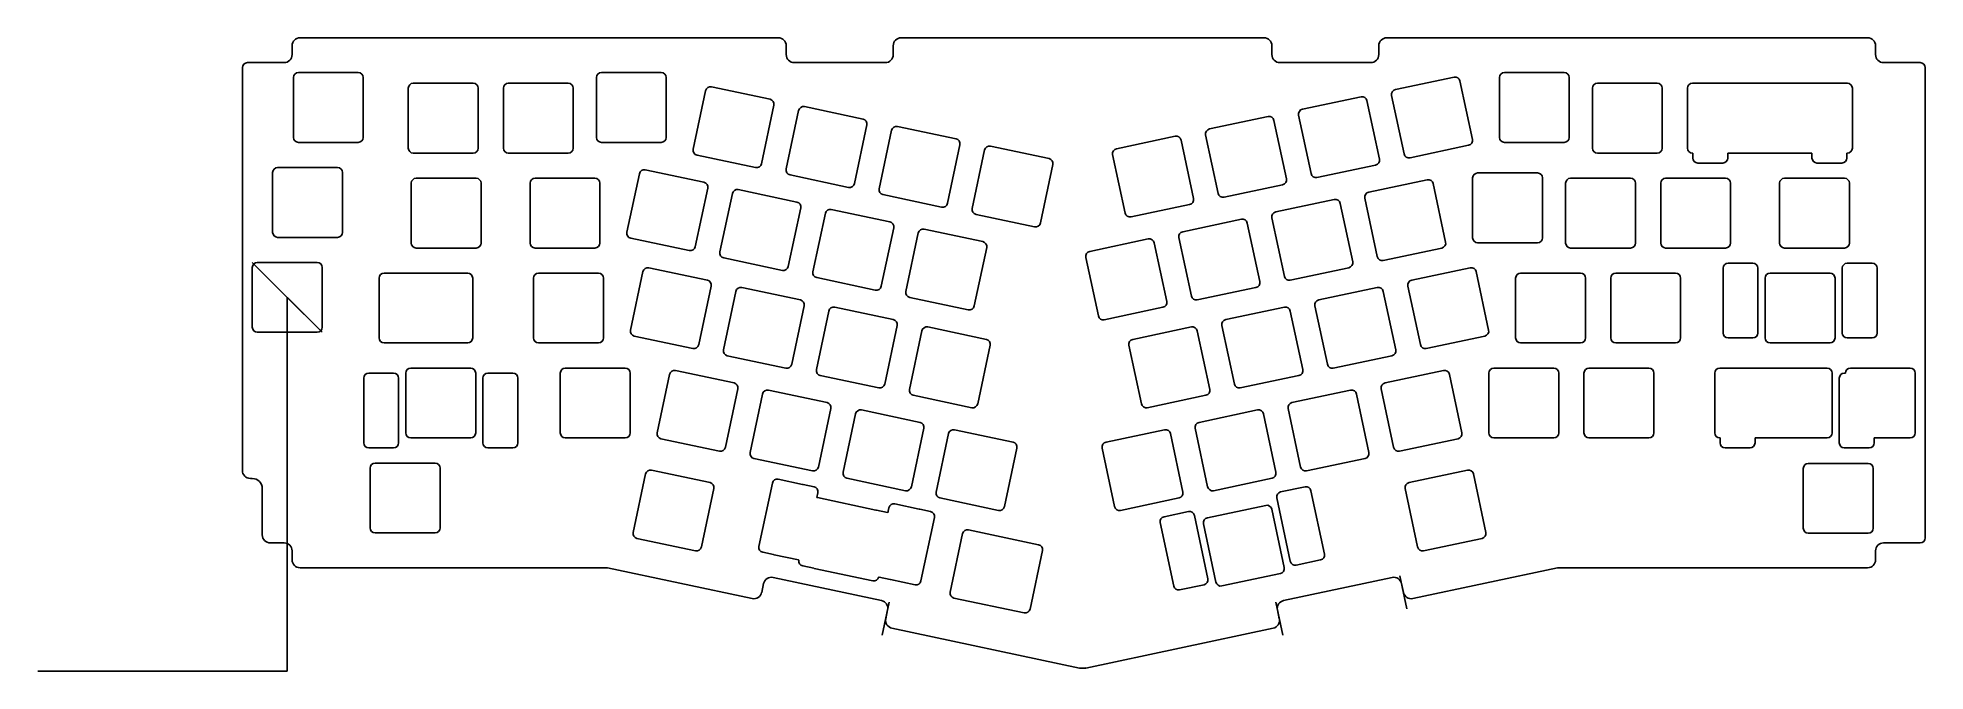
# Model space of a CAD drawing. Header units: millimetres. Extents: x 0 to 378, y 0 to 127.
import ezdxf

# ---------------------------------------------------------------- set-up
doc = ezdxf.new("R2010")
doc.units = ezdxf.units.MM
doc.layers.get('0').update_dxf_attribs({"linetype": 'CONTINUOUS'})

msp = doc.modelspace()

# ---------------------------------------------------------------- linework, layer by layer
for p, q in [((50.96, 125.5), (50.96, 123.7)), ((148.4, 127.1), (52.56, 127.1)), ((150, 123.7), (150, 125.5)), ((171.43, 125.5), (171.43, 123.7)), ((245.71, 127.1), (173.03, 127.1)), ((247.31, 123.7), (247.31, 125.5)), ((268.74, 125.5), (268.74, 123.7)), ((366.68, 127.1), (270.34, 127.1)), ((368.28, 123.7), (368.28, 125.5)), ((41, 121.1), (41, 40.28)), ((42, 122.1), (49.36, 122.1)), ((151.6, 122.1), (169.83, 122.1)), ((248.91, 122.1), (267.14, 122.1)), ((369.88, 122.1), (377.24, 122.1)), ((378.24, 121.1), (378.24, 26.76)), ((51.23, 119.1), (51.23, 107.1)), ((52.23, 120.1), (64.23, 120.1)), ((65.23, 119.1), (65.23, 107.1)), ((75.25, 117.96), (87.25, 117.96)), ((94.3, 117.96), (106.3, 117.96)), ((111.94, 119.1), (111.94, 107.1)), ((112.94, 120.1), (124.94, 120.1)), ((125.94, 119.1), (125.94, 107.1)), ((272.08, 116.72), (283.81, 119.21)), ((285, 118.44), (287.49, 106.71)), ((292.9, 119.1), (292.9, 107.1)), ((293.9, 120.1), (305.9, 120.1)), ((306.9, 119.1), (306.9, 107.1)), ((312.53, 117.96), (324.53, 117.96)), ((331.58, 117.96), (362.63, 117.96)), ((74.25, 116.96), (74.25, 104.96)), ((88.25, 116.96), (88.25, 104.96)), ((93.3, 116.96), (93.3, 104.96)), ((107.3, 116.96), (107.3, 104.96)), ((133.84, 116.46), (131.35, 104.73)), ((135.03, 117.23), (146.76, 114.74)), ((147.53, 113.55), (145.04, 101.82)), ((253.44, 112.76), (265.18, 115.25)), ((266.37, 114.48), (268.86, 102.75)), ((271.31, 115.53), (273.8, 103.8)), ((311.53, 116.96), (311.53, 104.96)), ((325.53, 116.96), (325.53, 104.96)), ((330.58, 116.96), (330.58, 104.96)), ((363.63, 116.96), (363.63, 104.96)), ((152.47, 112.5), (149.98, 100.77)), ((153.66, 113.27), (165.4, 110.78)), ((234.81, 108.8), (246.55, 111.29)), ((247.73, 110.52), (250.23, 98.79)), ((252.67, 111.57), (255.17, 99.84)), ((52.23, 106.1), (64.23, 106.1)), ((112.94, 106.1), (124.94, 106.1)), ((166.17, 109.59), (163.67, 97.86)), ((171.11, 108.54), (168.61, 96.81)), ((172.29, 109.31), (184.03, 106.82)), ((216.17, 104.84), (227.91, 107.33)), ((229.1, 106.56), (231.59, 94.82)), ((234.04, 107.61), (236.53, 95.87)), ((293.9, 106.1), (305.9, 106.1)), ((75.25, 103.96), (87.25, 103.96)), ((94.3, 103.96), (106.3, 103.96)), ((132.12, 103.54), (143.85, 101.05)), ((184.8, 105.63), (182.31, 93.89)), ((189.74, 104.58), (187.25, 92.84)), ((190.93, 105.35), (202.67, 102.86)), ((215.4, 103.65), (217.9, 91.91)), ((274.99, 103.03), (286.72, 105.52)), ((312.53, 103.96), (324.53, 103.96)), ((331.58, 103.96), (331.67, 103.96)), ((331.67, 103.96), (331.67, 102.96)), ((338.67, 103.96), (355.54, 103.96)), ((338.67, 102.96), (338.67, 103.96)), ((355.54, 103.96), (355.54, 102.96)), ((362.54, 103.96), (362.63, 103.96)), ((362.54, 102.96), (362.54, 103.96)), ((47.07, 100.05), (47.07, 88.05)), ((48.07, 101.05), (60.07, 101.05)), ((61.07, 100.05), (61.07, 88.05)), ((75.85, 98.91), (87.85, 98.91)), ((99.66, 98.91), (111.66, 98.91)), ((120.56, 99.81), (118.07, 88.08)), ((121.75, 100.58), (133.48, 98.09)), ((150.75, 99.58), (162.49, 97.08)), ((203.44, 101.67), (200.94, 89.93)), ((256.35, 99.06), (268.09, 101.56)), ((266.72, 96.11), (278.45, 98.6)), ((287.54, 98.97), (287.54, 86.97)), ((288.54, 99.97), (300.54, 99.97)), ((301.54, 98.97), (301.54, 86.97)), ((307.17, 98.91), (319.17, 98.91)), ((326.22, 98.91), (338.22, 98.91)), ((332.67, 101.96), (337.67, 101.96)), ((350.04, 98.91), (362.04, 98.91)), ((356.54, 101.96), (361.54, 101.96)), ((74.85, 97.91), (74.85, 85.91)), ((88.85, 97.91), (88.85, 85.91)), ((98.66, 97.91), (98.66, 85.91)), ((112.66, 97.91), (112.66, 85.91)), ((134.25, 96.9), (131.76, 85.17)), ((139.19, 95.85), (136.7, 84.12)), ((140.38, 96.62), (152.12, 94.13)), ((169.38, 95.62), (181.12, 93.12)), ((237.72, 95.1), (249.46, 97.6)), ((248.08, 92.15), (259.82, 94.64)), ((265.95, 94.92), (268.44, 83.19)), ((279.64, 97.83), (282.13, 86.1)), ((306.17, 97.91), (306.17, 85.91)), ((320.17, 97.91), (320.17, 85.91)), ((325.22, 97.91), (325.22, 85.91)), ((339.22, 97.91), (339.22, 85.91)), ((349.04, 97.91), (349.04, 85.91)), ((363.04, 97.91), (363.04, 85.91)), ((152.89, 92.94), (150.39, 81.21)), ((157.83, 91.89), (155.33, 80.16)), ((159.01, 92.66), (170.75, 90.17)), ((188.02, 91.66), (199.75, 89.16)), ((219.09, 91.14), (230.82, 93.64)), ((247.31, 90.96), (249.81, 79.23)), ((261.01, 93.87), (263.5, 82.14)), ((48.07, 87.05), (60.07, 87.05)), ((171.52, 88.98), (169.03, 77.24)), ((176.46, 87.93), (173.97, 76.19)), ((177.65, 88.7), (189.39, 86.21)), ((228.68, 87), (231.17, 75.26)), ((229.45, 88.19), (241.19, 90.68)), ((242.37, 89.91), (244.87, 78.18)), ((75.85, 84.91), (87.85, 84.91)), ((99.66, 84.91), (111.66, 84.91)), ((118.84, 86.89), (130.57, 84.4)), ((190.16, 85.02), (187.66, 73.28)), ((210.81, 84.23), (222.55, 86.72)), ((223.74, 85.95), (226.23, 74.21)), ((269.63, 82.42), (281.36, 84.91)), ((288.54, 85.97), (300.54, 85.97)), ((307.17, 84.91), (319.17, 84.91)), ((326.22, 84.91), (338.22, 84.91)), ((350.04, 84.91), (362.04, 84.91)), ((43, 82), (57, 68)), ((43, 81), (43, 69)), ((44, 82), (56, 82)), ((57, 81), (57, 69)), ((69.4, 79.86), (86.16, 79.86)), ((100.36, 79.86), (112.36, 79.86)), ((121.26, 80.18), (118.77, 68.45)), ((122.45, 80.95), (134.18, 78.46)), ((137.47, 82.93), (149.21, 80.43)), ((210.04, 83.04), (212.54, 71.3)), ((250.99, 78.45), (262.73, 80.95)), ((275.34, 78.46), (287.07, 80.95)), ((288.26, 80.18), (290.75, 68.45)), ((297.16, 79.86), (309.16, 79.86)), ((316.21, 79.86), (328.21, 79.86)), ((337.72, 80.86), (337.72, 67.86)), ((343.72, 81.86), (338.72, 81.86)), ((344.72, 67.86), (344.72, 80.86)), ((347.16, 79.86), (359.16, 79.86)), ((361.6, 80.86), (361.6, 67.86)), ((367.6, 81.86), (362.6, 81.86)), ((368.6, 67.86), (368.6, 80.86)), ((68.4, 78.86), (68.4, 66.86)), ((87.16, 66.86), (87.16, 78.86)), ((99.36, 78.86), (99.36, 66.86)), ((113.36, 78.86), (113.36, 66.86)), ((134.95, 77.27), (132.46, 65.54)), ((139.89, 76.22), (137.4, 64.49)), ((141.08, 76.99), (152.82, 74.5)), ((156.1, 78.97), (167.84, 76.47)), ((232.36, 74.49), (244.1, 76.99)), ((256.7, 74.5), (268.44, 76.99)), ((269.63, 76.22), (272.12, 64.49)), ((274.57, 77.27), (277.06, 65.54)), ((296.16, 78.86), (296.16, 66.86)), ((310.16, 78.86), (310.16, 66.86)), ((315.21, 78.86), (315.21, 66.86)), ((329.21, 78.86), (329.21, 66.86)), ((346.16, 78.86), (346.16, 66.86)), ((360.16, 78.86), (360.16, 66.86)), ((50, 75), (50, 0)), ((57, 68), (50, 75)), ((153.59, 73.31), (151.09, 61.58)), ((158.53, 72.26), (156.03, 60.53)), ((159.71, 73.03), (171.45, 70.54)), ((174.74, 75.01), (186.47, 72.51)), ((213.73, 70.53), (225.46, 73.03)), ((238.07, 70.54), (249.81, 73.03)), ((250.99, 72.26), (253.49, 60.53)), ((255.93, 73.31), (258.43, 61.58)), ((172.22, 69.35), (169.73, 57.61)), ((177.16, 68.3), (174.67, 56.56)), ((178.35, 69.07), (190.09, 66.58)), ((219.43, 66.58), (231.17, 69.07)), ((232.36, 68.3), (234.85, 56.56)), ((237.3, 69.35), (239.79, 57.61)), ((44, 68), (56, 68)), ((69.4, 65.86), (86.16, 65.86)), ((100.36, 65.86), (112.36, 65.86)), ((119.54, 67.26), (131.27, 64.77)), ((190.86, 65.39), (188.36, 53.65)), ((218.66, 65.39), (221.16, 53.65)), ((278.25, 64.77), (289.98, 67.26)), ((297.16, 65.86), (309.16, 65.86)), ((316.21, 65.86), (328.21, 65.86)), ((338.72, 66.86), (343.72, 66.86)), ((347.16, 65.86), (359.16, 65.86)), ((362.6, 66.86), (367.6, 66.86)), ((74.76, 60.81), (86.76, 60.81)), ((105.71, 60.81), (117.71, 60.81)), ((138.17, 63.3), (149.91, 60.8)), ((259.61, 60.8), (271.35, 63.3)), ((291.8, 60.81), (303.8, 60.81)), ((310.85, 60.81), (322.85, 60.81)), ((337.05, 60.81), (358.57, 60.81)), ((363.24, 60.81), (375.24, 60.81)), ((65.32, 58.81), (65.32, 45.81)), ((71.32, 59.81), (66.32, 59.81)), ((72.32, 45.81), (72.32, 58.81)), ((73.76, 59.81), (73.76, 47.81)), ((87.76, 59.81), (87.76, 47.81)), ((89.2, 58.81), (89.2, 45.81)), ((95.2, 59.81), (90.2, 59.81)), ((96.2, 45.81), (96.2, 58.81)), ((104.71, 59.81), (104.71, 47.81)), ((118.71, 59.81), (118.71, 47.81)), ((126.61, 59.57), (124.12, 47.84)), ((127.8, 60.34), (139.53, 57.85)), ((156.8, 59.34), (168.54, 56.84)), ((240.98, 56.84), (252.72, 59.34)), ((269.98, 57.85), (281.71, 60.34)), ((282.9, 59.57), (285.39, 47.84)), ((290.8, 59.81), (290.8, 47.81)), ((304.8, 59.81), (304.8, 47.81)), ((309.85, 59.81), (309.85, 47.81)), ((323.85, 59.81), (323.85, 47.81)), ((336.05, 59.81), (336.05, 47.81)), ((359.57, 59.81), (359.57, 47.81)), ((361.01, 58.81), (361.01, 45.81)), ((362.24, 59.81), (362.01, 59.81)), ((376.24, 59.81), (376.24, 47.81)), ((140.3, 56.66), (137.81, 44.93)), ((145.24, 55.61), (142.75, 43.88)), ((146.43, 56.38), (158.17, 53.89)), ((175.44, 55.38), (187.17, 52.88)), ((222.35, 52.88), (234.08, 55.38)), ((251.34, 53.89), (263.08, 56.38)), ((264.27, 55.61), (266.76, 43.88)), ((269.21, 56.66), (271.7, 44.93)), ((158.94, 52.7), (156.44, 40.97)), ((163.88, 51.65), (161.38, 39.92)), ((165.06, 52.42), (176.8, 49.93)), ((232.71, 49.93), (244.45, 52.42)), ((245.63, 51.65), (248.13, 39.92)), ((250.57, 52.7), (253.07, 40.97)), ((74.76, 46.81), (86.76, 46.81)), ((105.71, 46.81), (117.71, 46.81)), ((124.89, 46.65), (136.62, 44.16)), ((177.57, 48.74), (175.08, 37)), ((182.51, 47.69), (180.02, 35.95)), ((183.7, 48.46), (195.44, 45.97)), ((214.07, 45.97), (225.81, 48.46)), ((227, 47.69), (229.49, 35.95)), ((231.94, 48.74), (234.43, 37)), ((272.89, 44.16), (284.62, 46.65)), ((291.8, 46.81), (303.8, 46.81)), ((310.85, 46.81), (322.85, 46.81)), ((337.05, 46.81), (337.13, 46.81)), ((337.13, 46.81), (337.13, 45.81)), ((344.13, 45.81), (344.13, 46.81)), ((344.13, 46.81), (358.57, 46.81)), ((368.01, 46.81), (375.24, 46.81)), ((368.01, 45.81), (368.01, 46.81)), ((66.32, 44.81), (71.32, 44.81)), ((67.62, 41.76), (79.62, 41.76)), ((90.2, 44.81), (95.2, 44.81)), ((143.52, 42.69), (155.26, 40.19)), ((196.21, 44.78), (193.71, 33.04)), ((213.3, 44.78), (215.8, 33.04)), ((254.25, 40.19), (265.99, 42.69)), ((338.13, 44.81), (343.13, 44.81)), ((354.8, 41.71), (366.8, 41.71)), ((362.01, 44.81), (367.01, 44.81)), ((42.6, 38.68), (43, 38.68)), ((66.62, 40.76), (66.62, 28.76)), ((80.62, 40.76), (80.62, 28.76)), ((121.8, 39.58), (119.31, 27.85)), ((122.99, 40.35), (134.72, 37.86)), ((153.28, 37.5), (148.39, 38.54)), ((162.15, 38.73), (173.89, 36.23)), ((235.62, 36.23), (247.36, 38.73)), ((274.79, 37.86), (286.52, 40.35)), ((287.71, 39.58), (290.2, 27.85)), ((353.8, 40.71), (353.8, 28.71)), ((367.8, 40.71), (367.8, 28.71)), ((45, 36.68), (45, 27.36)), ((135.49, 36.67), (133, 24.94)), ((147.21, 37.77), (144.5, 25.05)), ((155.57, 37.01), (153.4, 37.47)), ((156.13, 34.84), (156.34, 35.82)), ((167.96, 32.33), (156.23, 34.83)), ((180.79, 34.77), (192.52, 32.27)), ((216.99, 32.27), (228.72, 34.77)), ((248.29, 34.78), (250.99, 22.06)), ((253.95, 37.01), (249.06, 35.97)), ((257.84, 23.52), (255.14, 36.23)), ((274.02, 36.67), (276.51, 24.94)), ((168.06, 32.31), (170.25, 31.84)), ((170.56, 32.8), (170.35, 31.81)), ((176.64, 32.53), (171.75, 33.57)), ((178.92, 32.04), (176.75, 32.5)), ((176.99, 18.14), (179.69, 30.86)), ((230.6, 32.04), (225.71, 31)), ((234.49, 18.55), (231.78, 31.27)), ((234.38, 30.8), (246.11, 33.29)), ((247.3, 32.52), (249.79, 20.79)), ((67.62, 27.76), (79.62, 27.76)), ((120.08, 26.66), (131.81, 24.17)), ((185.32, 27.62), (182.83, 15.88)), ((186.51, 28.39), (200.57, 25.4)), ((224.94, 29.82), (227.64, 17.1)), ((233.61, 29.61), (236.1, 17.88)), ((277.7, 24.17), (289.43, 26.66)), ((354.8, 27.71), (366.8, 27.71)), ((46.6, 25.76), (49.36, 25.76)), ((50.96, 24.16), (50.96, 22.36)), ((147.45, 23.4), (145.27, 23.87)), ((147.56, 23.37), (152.45, 22.33)), ((201.34, 24.21), (198.85, 12.48)), ((368.28, 24.16), (368.28, 22.36)), ((369.88, 25.76), (377.24, 25.76)), ((52.56, 20.76), (114.17, 20.76)), ((143.17, 14.6), (114.17, 20.76)), ((153.31, 21.13), (155.51, 20.66)), ((155.61, 20.64), (167.34, 18.15)), ((168.53, 18.93), (168.53, 18.92)), ((237.29, 17.11), (249.02, 19.6)), ((252.18, 21.29), (257.07, 22.33)), ((274.37, 12.55), (272.97, 19.15)), ((275.57, 14.6), (304.57, 20.76)), ((366.68, 20.76), (304.57, 20.76)), ((145.44, 17.59), (145.07, 15.83)), ((147.34, 18.82), (169.08, 14.2)), ((170.8, 18.44), (168.63, 18.9)), ((170.91, 18.41), (175.81, 17.37)), ((228.82, 16.33), (233.72, 17.37)), ((249.66, 14.2), (271.4, 18.82)), ((273.3, 17.59), (273.67, 15.83)), ((169.24, 7.26), (170.64, 13.87)), ((170.31, 12.3), (169.94, 10.54)), ((183.6, 14.7), (197.66, 11.71)), ((249.5, 7.26), (248.1, 13.87)), ((248.43, 12.3), (248.8, 10.54)), ((171.17, 8.64), (208.74, 0.66)), ((247.57, 8.64), (210, 0.66)), ((50, 0), (0, 0)), ((208.95, 0.64), (209.79, 0.64))]:
    msp.add_line(p, q)
for centre, radius, start, end in [((52.56, 125.5), 1.6, 90, 180), ((148.4, 125.5), 1.6, 0, 90), ((173.03, 125.5), 1.6, 90, 180), ((245.71, 125.5), 1.6, 0, 90), ((270.34, 125.5), 1.6, 90, 180), ((366.68, 125.5), 1.6, 0, 90), ((49.36, 123.7), 1.6, -90, 0), ((151.6, 123.7), 1.6, 180, 270), ((169.83, 123.7), 1.6, -90, 0), ((248.91, 123.7), 1.6, 180, 270), ((267.14, 123.7), 1.6, -90, 0), ((369.88, 123.7), 1.6, 180, 270), ((86.16, 78.86), 1, 0, 90), ((86.16, 66.86), 1, -90, 0), ((42.6, 40.28), 1.6, 180, 270), ((43, 36.68), 2, 0, 90), ((46.6, 27.36), 1.6, 180, 270), ((49.36, 24.16), 1.6, 0, 90), ((369.88, 24.16), 1.6, 90, 180), ((52.56, 22.36), 1.6, 180, 270), ((366.68, 22.36), 1.6, -90, 0), ((143.5, 16.16), 1.6, 258, 348), ((147.01, 17.26), 1.6, 78, 168), ((271.73, 17.26), 1.6, 12, 102), ((275.24, 16.16), 1.6, 192, 282), ((168.75, 12.63), 1.6, -12, 78), ((249.99, 12.63), 1.6, 102, 192), ((171.5, 10.21), 1.6, 168, 258), ((247.24, 10.21), 1.6, -78, 12), ((208.95, 1.64), 1, 258, 270), ((209.79, 1.64), 1, 270, 282)]:
    msp.add_arc(centre, radius, start, end)
for points in [[(42, 122.1), (41.45, 122.1), (41, 121.65), (41, 121.1)], [(378.24, 121.1), (378.24, 121.65), (377.79, 122.1), (377.24, 122.1)], [(52.23, 120.1), (51.68, 120.1), (51.23, 119.65), (51.23, 119.1)], [(65.23, 119.1), (65.23, 119.65), (64.78, 120.1), (64.23, 120.1)], [(75.25, 117.96), (74.7, 117.96), (74.25, 117.51), (74.25, 116.96)], [(88.25, 116.96), (88.25, 117.51), (87.8, 117.96), (87.25, 117.96)], [(94.3, 117.96), (93.75, 117.96), (93.3, 117.51), (93.3, 116.96)], [(107.3, 116.96), (107.3, 117.51), (106.85, 117.96), (106.3, 117.96)], [(112.94, 120.1), (112.39, 120.1), (111.94, 119.65), (111.94, 119.1)], [(125.94, 119.1), (125.94, 119.65), (125.49, 120.1), (124.94, 120.1)], [(135.03, 117.23), (134.49, 117.35), (133.96, 117), (133.84, 116.46)], [(285, 118.44), (284.88, 118.98), (284.35, 119.33), (283.81, 119.21)], [(293.9, 120.1), (293.35, 120.1), (292.9, 119.65), (292.9, 119.1)], [(306.9, 119.1), (306.9, 119.65), (306.45, 120.1), (305.9, 120.1)], [(312.53, 117.96), (311.98, 117.96), (311.53, 117.51), (311.53, 116.96)], [(325.53, 116.96), (325.53, 117.51), (325.08, 117.96), (324.53, 117.96)], [(331.58, 117.96), (331.03, 117.96), (330.58, 117.51), (330.58, 116.96)], [(363.63, 116.96), (363.63, 117.51), (363.18, 117.96), (362.63, 117.96)], [(147.53, 113.55), (147.65, 114.09), (147.3, 114.62), (146.76, 114.74)], [(266.37, 114.48), (266.25, 115.02), (265.72, 115.37), (265.18, 115.25)], [(272.08, 116.72), (271.54, 116.6), (271.19, 116.07), (271.31, 115.53)], [(153.66, 113.27), (153.12, 113.39), (152.59, 113.04), (152.47, 112.5)], [(166.17, 109.59), (166.28, 110.13), (165.94, 110.66), (165.4, 110.78)], [(247.73, 110.52), (247.62, 111.06), (247.09, 111.41), (246.55, 111.29)], [(253.44, 112.76), (252.9, 112.64), (252.56, 112.11), (252.67, 111.57)], [(51.23, 107.1), (51.23, 106.55), (51.68, 106.1), (52.23, 106.1)], [(64.23, 106.1), (64.78, 106.1), (65.23, 106.55), (65.23, 107.1)], [(111.94, 107.1), (111.94, 106.55), (112.39, 106.1), (112.94, 106.1)], [(124.94, 106.1), (125.49, 106.1), (125.94, 106.55), (125.94, 107.1)], [(172.29, 109.31), (171.75, 109.43), (171.22, 109.08), (171.11, 108.54)], [(184.8, 105.63), (184.92, 106.17), (184.57, 106.7), (184.03, 106.82)], [(229.1, 106.56), (228.98, 107.1), (228.45, 107.45), (227.91, 107.33)], [(234.81, 108.8), (234.27, 108.68), (233.92, 108.15), (234.04, 107.61)], [(286.72, 105.52), (287.26, 105.64), (287.61, 106.17), (287.49, 106.71)], [(292.9, 107.1), (292.9, 106.55), (293.35, 106.1), (293.9, 106.1)], [(305.9, 106.1), (306.45, 106.1), (306.9, 106.55), (306.9, 107.1)], [(74.25, 104.96), (74.25, 104.41), (74.7, 103.96), (75.25, 103.96)], [(87.25, 103.96), (87.8, 103.96), (88.25, 104.41), (88.25, 104.96)], [(93.3, 104.96), (93.3, 104.41), (93.75, 103.96), (94.3, 103.96)], [(106.3, 103.96), (106.85, 103.96), (107.3, 104.41), (107.3, 104.96)], [(131.35, 104.73), (131.23, 104.19), (131.58, 103.66), (132.12, 103.54)], [(190.93, 105.35), (190.39, 105.47), (189.86, 105.12), (189.74, 104.58)], [(203.44, 101.67), (203.55, 102.21), (203.21, 102.74), (202.67, 102.86)], [(216.17, 104.84), (215.63, 104.72), (215.29, 104.19), (215.4, 103.65)], [(268.09, 101.56), (268.63, 101.67), (268.98, 102.21), (268.86, 102.75)], [(273.8, 103.8), (273.92, 103.26), (274.45, 102.91), (274.99, 103.03)], [(311.53, 104.96), (311.53, 104.41), (311.98, 103.96), (312.53, 103.96)], [(324.53, 103.96), (325.08, 103.96), (325.53, 104.41), (325.53, 104.96)], [(330.58, 104.96), (330.58, 104.41), (331.03, 103.96), (331.58, 103.96)], [(331.67, 102.96), (331.67, 102.41), (332.11, 101.96), (332.67, 101.96)], [(337.67, 101.96), (338.22, 101.96), (338.67, 102.41), (338.67, 102.96)], [(355.54, 102.96), (355.54, 102.41), (355.99, 101.96), (356.54, 101.96)], [(361.54, 101.96), (362.1, 101.96), (362.54, 102.41), (362.54, 102.96)], [(362.63, 103.96), (363.18, 103.96), (363.63, 104.41), (363.63, 104.96)], [(48.07, 101.05), (47.52, 101.05), (47.07, 100.6), (47.07, 100.05)], [(61.07, 100.05), (61.07, 100.6), (60.62, 101.05), (60.07, 101.05)], [(75.85, 98.91), (75.3, 98.91), (74.85, 98.46), (74.85, 97.91)], [(88.85, 97.91), (88.85, 98.46), (88.4, 98.91), (87.85, 98.91)], [(99.66, 98.91), (99.11, 98.91), (98.66, 98.46), (98.66, 97.91)], [(112.66, 97.91), (112.66, 98.46), (112.21, 98.91), (111.66, 98.91)], [(121.75, 100.58), (121.21, 100.7), (120.68, 100.35), (120.56, 99.81)], [(143.85, 101.05), (144.39, 100.93), (144.92, 101.28), (145.04, 101.82)], [(149.98, 100.77), (149.86, 100.23), (150.21, 99.69), (150.75, 99.58)], [(249.46, 97.6), (250, 97.71), (250.34, 98.24), (250.23, 98.79)], [(255.17, 99.84), (255.28, 99.29), (255.81, 98.95), (256.35, 99.06)], [(279.64, 97.83), (279.52, 98.37), (278.99, 98.72), (278.45, 98.6)], [(288.54, 99.97), (287.99, 99.97), (287.54, 99.52), (287.54, 98.97)], [(301.54, 98.97), (301.54, 99.52), (301.09, 99.97), (300.54, 99.97)], [(307.17, 98.91), (306.62, 98.91), (306.17, 98.46), (306.17, 97.91)], [(320.17, 97.91), (320.17, 98.46), (319.72, 98.91), (319.17, 98.91)], [(326.22, 98.91), (325.67, 98.91), (325.22, 98.46), (325.22, 97.91)], [(339.22, 97.91), (339.22, 98.46), (338.77, 98.91), (338.22, 98.91)], [(350.04, 98.91), (349.49, 98.91), (349.04, 98.46), (349.04, 97.91)], [(363.04, 97.91), (363.04, 98.46), (362.59, 98.91), (362.04, 98.91)], [(134.25, 96.9), (134.37, 97.44), (134.02, 97.97), (133.48, 98.09)], [(140.38, 96.62), (139.84, 96.74), (139.31, 96.39), (139.19, 95.85)], [(162.49, 97.08), (163.03, 96.97), (163.56, 97.31), (163.67, 97.86)], [(168.61, 96.81), (168.5, 96.26), (168.84, 95.73), (169.38, 95.62)], [(230.82, 93.64), (231.36, 93.75), (231.71, 94.28), (231.59, 94.82)], [(236.53, 95.87), (236.65, 95.33), (237.18, 94.99), (237.72, 95.1)], [(261.01, 93.87), (260.89, 94.41), (260.36, 94.76), (259.82, 94.64)], [(266.72, 96.11), (266.18, 95.99), (265.83, 95.46), (265.95, 94.92)], [(152.89, 92.94), (153, 93.48), (152.66, 94.01), (152.12, 94.13)], [(159.01, 92.66), (158.47, 92.78), (157.94, 92.43), (157.83, 91.89)], [(181.12, 93.12), (181.66, 93.01), (182.19, 93.35), (182.31, 93.89)], [(187.25, 92.84), (187.13, 92.3), (187.48, 91.77), (188.02, 91.66)], [(217.9, 91.91), (218.01, 91.37), (218.55, 91.03), (219.09, 91.14)], [(242.37, 89.91), (242.26, 90.45), (241.73, 90.8), (241.19, 90.68)], [(248.08, 92.15), (247.54, 92.03), (247.2, 91.5), (247.31, 90.96)], [(47.07, 88.05), (47.07, 87.5), (47.52, 87.05), (48.07, 87.05)], [(60.07, 87.05), (60.62, 87.05), (61.07, 87.5), (61.07, 88.05)], [(118.07, 88.08), (117.95, 87.54), (118.3, 87.01), (118.84, 86.89)], [(171.52, 88.98), (171.64, 89.52), (171.29, 90.05), (170.75, 90.17)], [(177.65, 88.7), (177.11, 88.82), (176.58, 88.47), (176.46, 87.93)], [(199.75, 89.16), (200.29, 89.05), (200.83, 89.39), (200.94, 89.93)], [(229.45, 88.19), (228.91, 88.07), (228.56, 87.54), (228.68, 87)], [(74.85, 85.91), (74.85, 85.36), (75.3, 84.91), (75.85, 84.91)], [(87.85, 84.91), (88.4, 84.91), (88.85, 85.36), (88.85, 85.91)], [(98.66, 85.91), (98.66, 85.36), (99.11, 84.91), (99.66, 84.91)], [(111.66, 84.91), (112.21, 84.91), (112.66, 85.36), (112.66, 85.91)], [(130.57, 84.4), (131.11, 84.28), (131.64, 84.63), (131.76, 85.17)], [(136.7, 84.12), (136.58, 83.58), (136.93, 83.04), (137.47, 82.93)], [(190.16, 85.02), (190.27, 85.56), (189.93, 86.09), (189.39, 86.21)], [(210.81, 84.23), (210.27, 84.11), (209.93, 83.58), (210.04, 83.04)], [(223.74, 85.95), (223.62, 86.49), (223.09, 86.84), (222.55, 86.72)], [(281.36, 84.91), (281.9, 85.03), (282.25, 85.56), (282.13, 86.1)], [(287.54, 86.97), (287.54, 86.42), (287.99, 85.97), (288.54, 85.97)], [(300.54, 85.97), (301.09, 85.97), (301.54, 86.42), (301.54, 86.97)], [(306.17, 85.91), (306.17, 85.36), (306.62, 84.91), (307.17, 84.91)], [(319.17, 84.91), (319.72, 84.91), (320.17, 85.36), (320.17, 85.91)], [(325.22, 85.91), (325.22, 85.36), (325.67, 84.91), (326.22, 84.91)], [(338.22, 84.91), (338.77, 84.91), (339.22, 85.36), (339.22, 85.91)], [(349.04, 85.91), (349.04, 85.36), (349.49, 84.91), (350.04, 84.91)], [(362.04, 84.91), (362.59, 84.91), (363.04, 85.36), (363.04, 85.91)], [(44, 82), (43.45, 82), (43, 81.55), (43, 81)], [(57, 81), (57, 81.55), (56.55, 82), (56, 82)], [(69.4, 79.86), (68.85, 79.86), (68.4, 79.41), (68.4, 78.86)], [(100.36, 79.86), (99.81, 79.86), (99.36, 79.41), (99.36, 78.86)], [(113.36, 78.86), (113.36, 79.41), (112.91, 79.86), (112.36, 79.86)], [(122.45, 80.95), (121.91, 81.07), (121.38, 80.72), (121.26, 80.18)], [(149.21, 80.43), (149.75, 80.32), (150.28, 80.66), (150.39, 81.21)], [(155.33, 80.16), (155.22, 79.61), (155.56, 79.08), (156.1, 78.97)], [(262.73, 80.95), (263.27, 81.06), (263.62, 81.6), (263.5, 82.14)], [(268.44, 83.19), (268.56, 82.65), (269.09, 82.3), (269.63, 82.42)], [(288.26, 80.18), (288.14, 80.72), (287.61, 81.07), (287.07, 80.95)], [(297.16, 79.86), (296.61, 79.86), (296.16, 79.41), (296.16, 78.86)], [(310.16, 78.86), (310.16, 79.41), (309.71, 79.86), (309.16, 79.86)], [(316.21, 79.86), (315.66, 79.86), (315.21, 79.41), (315.21, 78.86)], [(329.21, 78.86), (329.21, 79.41), (328.76, 79.86), (328.21, 79.86)], [(338.72, 81.86), (338.17, 81.86), (337.72, 81.41), (337.72, 80.86)], [(344.72, 80.86), (344.72, 81.41), (344.27, 81.86), (343.72, 81.86)], [(347.16, 79.86), (346.61, 79.86), (346.16, 79.41), (346.16, 78.86)], [(360.16, 78.86), (360.16, 79.41), (359.71, 79.86), (359.16, 79.86)], [(362.6, 81.86), (362.05, 81.86), (361.6, 81.41), (361.6, 80.86)], [(368.6, 80.86), (368.6, 81.41), (368.15, 81.86), (367.6, 81.86)], [(134.95, 77.27), (135.07, 77.81), (134.72, 78.34), (134.18, 78.46)], [(141.08, 76.99), (140.54, 77.11), (140.01, 76.76), (139.89, 76.22)], [(167.84, 76.47), (168.38, 76.36), (168.91, 76.7), (169.03, 77.24)], [(173.97, 76.19), (173.85, 75.65), (174.2, 75.12), (174.74, 75.01)], [(244.1, 76.99), (244.64, 77.1), (244.98, 77.63), (244.87, 78.18)], [(249.81, 79.23), (249.92, 78.68), (250.45, 78.34), (250.99, 78.45)], [(269.63, 76.22), (269.51, 76.76), (268.98, 77.11), (268.44, 76.99)], [(275.34, 78.46), (274.8, 78.34), (274.45, 77.81), (274.57, 77.27)], [(153.59, 73.31), (153.7, 73.85), (153.36, 74.38), (152.82, 74.5)], [(159.71, 73.03), (159.17, 73.15), (158.64, 72.8), (158.53, 72.26)], [(186.47, 72.51), (187.01, 72.4), (187.55, 72.74), (187.66, 73.28)], [(225.46, 73.03), (226, 73.14), (226.35, 73.67), (226.23, 74.21)], [(231.17, 75.26), (231.29, 74.72), (231.82, 74.38), (232.36, 74.49)], [(250.99, 72.26), (250.88, 72.8), (250.35, 73.15), (249.81, 73.03)], [(256.7, 74.5), (256.16, 74.38), (255.82, 73.85), (255.93, 73.31)], [(43, 69), (43, 68.45), (43.45, 68), (44, 68)], [(56, 68), (56.55, 68), (57, 68.45), (57, 69)], [(118.77, 68.45), (118.65, 67.91), (119, 67.38), (119.54, 67.26)], [(172.22, 69.35), (172.34, 69.89), (171.99, 70.42), (171.45, 70.54)], [(178.35, 69.07), (177.81, 69.19), (177.28, 68.84), (177.16, 68.3)], [(212.54, 71.3), (212.65, 70.76), (213.19, 70.42), (213.73, 70.53)], [(232.36, 68.3), (232.24, 68.84), (231.71, 69.19), (231.17, 69.07)], [(238.07, 70.54), (237.53, 70.42), (237.18, 69.89), (237.3, 69.35)], [(289.98, 67.26), (290.52, 67.38), (290.87, 67.91), (290.75, 68.45)], [(68.4, 66.86), (68.4, 66.31), (68.85, 65.86), (69.4, 65.86)], [(99.36, 66.86), (99.36, 66.31), (99.81, 65.86), (100.36, 65.86)], [(112.36, 65.86), (112.91, 65.86), (113.36, 66.31), (113.36, 66.86)], [(131.27, 64.77), (131.81, 64.65), (132.34, 65), (132.46, 65.54)], [(137.4, 64.49), (137.28, 63.95), (137.63, 63.41), (138.17, 63.3)], [(190.86, 65.39), (190.97, 65.93), (190.63, 66.46), (190.09, 66.58)], [(219.43, 66.58), (218.89, 66.46), (218.55, 65.93), (218.66, 65.39)], [(271.35, 63.3), (271.89, 63.41), (272.24, 63.95), (272.12, 64.49)], [(277.06, 65.54), (277.18, 65), (277.71, 64.65), (278.25, 64.77)], [(296.16, 66.86), (296.16, 66.31), (296.61, 65.86), (297.16, 65.86)], [(309.16, 65.86), (309.71, 65.86), (310.16, 66.31), (310.16, 66.86)], [(315.21, 66.86), (315.21, 66.31), (315.66, 65.86), (316.21, 65.86)], [(328.21, 65.86), (328.76, 65.86), (329.21, 66.31), (329.21, 66.86)], [(337.72, 67.86), (337.72, 67.31), (338.17, 66.86), (338.72, 66.86)], [(343.72, 66.86), (344.27, 66.86), (344.72, 67.31), (344.72, 67.86)], [(346.16, 66.86), (346.16, 66.31), (346.61, 65.86), (347.16, 65.86)], [(359.16, 65.86), (359.71, 65.86), (360.16, 66.31), (360.16, 66.86)], [(361.6, 67.86), (361.6, 67.31), (362.05, 66.86), (362.6, 66.86)], [(367.6, 66.86), (368.15, 66.86), (368.6, 67.31), (368.6, 67.86)], [(74.76, 60.81), (74.21, 60.81), (73.76, 60.36), (73.76, 59.81)], [(87.76, 59.81), (87.76, 60.36), (87.31, 60.81), (86.76, 60.81)], [(105.71, 60.81), (105.16, 60.81), (104.71, 60.36), (104.71, 59.81)], [(118.71, 59.81), (118.71, 60.36), (118.26, 60.81), (117.71, 60.81)], [(149.91, 60.8), (150.45, 60.69), (150.98, 61.03), (151.09, 61.58)], [(156.03, 60.53), (155.92, 59.98), (156.26, 59.45), (156.8, 59.34)], [(252.72, 59.34), (253.26, 59.45), (253.6, 59.98), (253.49, 60.53)], [(258.43, 61.58), (258.54, 61.03), (259.07, 60.69), (259.61, 60.8)], [(291.8, 60.81), (291.25, 60.81), (290.8, 60.36), (290.8, 59.81)], [(304.8, 59.81), (304.8, 60.36), (304.35, 60.81), (303.8, 60.81)], [(310.85, 60.81), (310.3, 60.81), (309.85, 60.36), (309.85, 59.81)], [(323.85, 59.81), (323.85, 60.36), (323.4, 60.81), (322.85, 60.81)], [(337.05, 60.81), (336.49, 60.81), (336.05, 60.36), (336.05, 59.81)], [(359.57, 59.81), (359.57, 60.36), (359.12, 60.81), (358.57, 60.81)], [(363.24, 60.81), (362.69, 60.81), (362.24, 60.36), (362.24, 59.81)], [(376.24, 59.81), (376.24, 60.36), (375.79, 60.81), (375.24, 60.81)], [(66.32, 59.81), (65.77, 59.81), (65.32, 59.36), (65.32, 58.81)], [(72.32, 58.81), (72.32, 59.36), (71.87, 59.81), (71.32, 59.81)], [(90.2, 59.81), (89.65, 59.81), (89.2, 59.36), (89.2, 58.81)], [(96.2, 58.81), (96.2, 59.36), (95.75, 59.81), (95.2, 59.81)], [(127.8, 60.34), (127.26, 60.46), (126.73, 60.11), (126.61, 59.57)], [(140.3, 56.66), (140.42, 57.2), (140.07, 57.73), (139.53, 57.85)], [(168.54, 56.84), (169.08, 56.73), (169.61, 57.07), (169.73, 57.61)], [(239.79, 57.61), (239.91, 57.07), (240.44, 56.73), (240.98, 56.84)], [(269.98, 57.85), (269.44, 57.73), (269.09, 57.2), (269.21, 56.66)], [(282.9, 59.57), (282.78, 60.11), (282.25, 60.46), (281.71, 60.34)], [(362.01, 59.81), (361.46, 59.81), (361.01, 59.36), (361.01, 58.81)], [(146.43, 56.38), (145.89, 56.5), (145.36, 56.15), (145.24, 55.61)], [(158.94, 52.7), (159.05, 53.24), (158.71, 53.77), (158.17, 53.89)], [(174.67, 56.56), (174.55, 56.02), (174.9, 55.49), (175.44, 55.38)], [(187.17, 52.88), (187.71, 52.77), (188.25, 53.11), (188.36, 53.65)], [(221.16, 53.65), (221.27, 53.11), (221.81, 52.77), (222.35, 52.88)], [(234.08, 55.38), (234.62, 55.49), (234.97, 56.02), (234.85, 56.56)], [(251.34, 53.89), (250.8, 53.77), (250.46, 53.24), (250.57, 52.7)], [(264.27, 55.61), (264.15, 56.15), (263.62, 56.5), (263.08, 56.38)], [(165.06, 52.42), (164.52, 52.54), (163.99, 52.19), (163.88, 51.65)], [(177.57, 48.74), (177.69, 49.28), (177.34, 49.81), (176.8, 49.93)], [(232.71, 49.93), (232.17, 49.81), (231.82, 49.28), (231.94, 48.74)], [(245.63, 51.65), (245.52, 52.19), (244.99, 52.54), (244.45, 52.42)], [(65.32, 45.81), (65.32, 45.26), (65.77, 44.81), (66.32, 44.81)], [(71.32, 44.81), (71.87, 44.81), (72.32, 45.26), (72.32, 45.81)], [(73.76, 47.81), (73.76, 47.26), (74.21, 46.81), (74.76, 46.81)], [(86.76, 46.81), (87.31, 46.81), (87.76, 47.26), (87.76, 47.81)], [(89.2, 45.81), (89.2, 45.26), (89.65, 44.81), (90.2, 44.81)], [(95.2, 44.81), (95.75, 44.81), (96.2, 45.26), (96.2, 45.81)], [(104.71, 47.81), (104.71, 47.26), (105.16, 46.81), (105.71, 46.81)], [(117.71, 46.81), (118.26, 46.81), (118.71, 47.26), (118.71, 47.81)], [(124.12, 47.84), (124, 47.3), (124.35, 46.77), (124.89, 46.65)], [(183.7, 48.46), (183.16, 48.58), (182.63, 48.23), (182.51, 47.69)], [(196.21, 44.78), (196.32, 45.32), (195.98, 45.85), (195.44, 45.97)], [(214.07, 45.97), (213.53, 45.85), (213.19, 45.32), (213.3, 44.78)], [(227, 47.69), (226.88, 48.23), (226.35, 48.58), (225.81, 48.46)], [(284.62, 46.65), (285.16, 46.77), (285.51, 47.3), (285.39, 47.84)], [(290.8, 47.81), (290.8, 47.26), (291.25, 46.81), (291.8, 46.81)], [(303.8, 46.81), (304.35, 46.81), (304.8, 47.26), (304.8, 47.81)], [(309.85, 47.81), (309.85, 47.26), (310.3, 46.81), (310.85, 46.81)], [(322.85, 46.81), (323.4, 46.81), (323.85, 47.26), (323.85, 47.81)], [(336.05, 47.81), (336.05, 47.26), (336.49, 46.81), (337.05, 46.81)], [(337.13, 45.81), (337.13, 45.26), (337.58, 44.81), (338.13, 44.81)], [(343.13, 44.81), (343.68, 44.81), (344.13, 45.26), (344.13, 45.81)], [(358.57, 46.81), (359.12, 46.81), (359.57, 47.26), (359.57, 47.81)], [(361.01, 45.81), (361.01, 45.26), (361.46, 44.81), (362.01, 44.81)], [(367.01, 44.81), (367.56, 44.81), (368.01, 45.26), (368.01, 45.81)], [(375.24, 46.81), (375.79, 46.81), (376.24, 47.26), (376.24, 47.81)], [(67.62, 41.76), (67.07, 41.76), (66.62, 41.31), (66.62, 40.76)], [(80.62, 40.76), (80.62, 41.31), (80.17, 41.76), (79.62, 41.76)], [(136.62, 44.16), (137.16, 44.04), (137.69, 44.39), (137.81, 44.93)], [(142.75, 43.88), (142.63, 43.34), (142.98, 42.8), (143.52, 42.69)], [(265.99, 42.69), (266.53, 42.8), (266.88, 43.34), (266.76, 43.88)], [(271.7, 44.93), (271.82, 44.39), (272.35, 44.04), (272.89, 44.16)], [(354.8, 41.71), (354.24, 41.71), (353.8, 41.26), (353.8, 40.71)], [(367.8, 40.71), (367.8, 41.26), (367.35, 41.71), (366.8, 41.71)], [(122.99, 40.35), (122.45, 40.47), (121.92, 40.12), (121.8, 39.58)], [(135.49, 36.67), (135.61, 37.21), (135.26, 37.74), (134.72, 37.86)], [(148.39, 38.54), (147.85, 38.65), (147.32, 38.31), (147.21, 37.77)], [(155.26, 40.19), (155.8, 40.08), (156.33, 40.42), (156.44, 40.97)], [(161.38, 39.92), (161.27, 39.37), (161.61, 38.84), (162.15, 38.73)], [(247.36, 38.73), (247.9, 38.84), (248.24, 39.37), (248.13, 39.92)], [(253.07, 40.97), (253.18, 40.42), (253.71, 40.08), (254.25, 40.19)], [(274.79, 37.86), (274.25, 37.74), (273.9, 37.21), (274.02, 36.67)], [(287.71, 39.58), (287.59, 40.12), (287.06, 40.47), (286.52, 40.35)], [(153.4, 37.47), (153.36, 37.48), (153.32, 37.49), (153.28, 37.5)], [(156.34, 35.82), (156.45, 36.36), (156.11, 36.89), (155.57, 37.01)], [(156.23, 34.83), (156.19, 34.83), (156.16, 34.84), (156.13, 34.84)], [(173.89, 36.23), (174.43, 36.12), (174.96, 36.46), (175.08, 37)], [(180.02, 35.95), (179.9, 35.41), (180.25, 34.88), (180.79, 34.77)], [(228.72, 34.77), (229.26, 34.88), (229.61, 35.41), (229.49, 35.95)], [(234.43, 37), (234.55, 36.46), (235.08, 36.12), (235.62, 36.23)], [(249.06, 35.97), (248.52, 35.85), (248.18, 35.32), (248.29, 34.78)], [(255.14, 36.23), (255.02, 36.78), (254.49, 37.12), (253.95, 37.01)], [(168.06, 32.31), (168.03, 32.32), (167.99, 32.32), (167.96, 32.33)], [(170.35, 31.81), (170.32, 31.82), (170.29, 31.83), (170.25, 31.84)], [(171.75, 33.57), (171.21, 33.69), (170.68, 33.34), (170.56, 32.8)], [(176.75, 32.5), (176.71, 32.52), (176.68, 32.53), (176.64, 32.53)], [(179.69, 30.86), (179.81, 31.4), (179.46, 31.93), (178.92, 32.04)], [(192.52, 32.27), (193.06, 32.16), (193.6, 32.5), (193.71, 33.04)], [(215.8, 33.04), (215.91, 32.5), (216.45, 32.16), (216.99, 32.27)], [(225.71, 31), (225.17, 30.89), (224.82, 30.36), (224.94, 29.82)], [(231.78, 31.27), (231.67, 31.81), (231.14, 32.16), (230.6, 32.04)], [(234.38, 30.8), (233.84, 30.68), (233.49, 30.15), (233.61, 29.61)], [(247.3, 32.52), (247.18, 33.06), (246.65, 33.41), (246.11, 33.29)], [(66.62, 28.76), (66.62, 28.21), (67.07, 27.76), (67.62, 27.76)], [(79.62, 27.76), (80.17, 27.76), (80.62, 28.21), (80.62, 28.76)], [(119.31, 27.85), (119.19, 27.31), (119.54, 26.78), (120.08, 26.66)], [(186.51, 28.39), (185.97, 28.5), (185.44, 28.16), (185.32, 27.62)], [(289.43, 26.66), (289.97, 26.78), (290.32, 27.31), (290.2, 27.85)], [(353.8, 28.71), (353.8, 28.16), (354.24, 27.71), (354.8, 27.71)], [(366.8, 27.71), (367.35, 27.71), (367.8, 28.16), (367.8, 28.71)], [(377.24, 25.76), (377.79, 25.76), (378.24, 26.21), (378.24, 26.76)], [(131.81, 24.17), (132.35, 24.05), (132.88, 24.4), (133, 24.94)], [(144.5, 25.05), (144.39, 24.51), (144.73, 23.98), (145.27, 23.87)], [(147.45, 23.4), (147.48, 23.39), (147.52, 23.38), (147.56, 23.37)], [(201.34, 24.21), (201.46, 24.75), (201.11, 25.28), (200.57, 25.4)], [(257.07, 22.33), (257.61, 22.45), (257.96, 22.98), (257.84, 23.52)], [(276.51, 24.94), (276.63, 24.4), (277.16, 24.05), (277.7, 24.17)], [(152.54, 22.32), (152.43, 21.78), (152.77, 21.25), (153.31, 21.13)], [(152.45, 22.33), (152.48, 22.33), (152.51, 22.32), (152.54, 22.32)], [(155.51, 20.66), (155.54, 20.66), (155.57, 20.65), (155.61, 20.64)], [(167.34, 18.15), (167.88, 18.03), (168.41, 18.38), (168.53, 18.92)], [(168.53, 18.93), (168.56, 18.92), (168.6, 18.91), (168.63, 18.9)], [(249.02, 19.6), (249.56, 19.72), (249.91, 20.25), (249.79, 20.79)], [(250.99, 22.06), (251.11, 21.52), (251.64, 21.18), (252.18, 21.29)], [(170.8, 18.44), (170.84, 18.43), (170.88, 18.42), (170.91, 18.41)], [(175.81, 17.37), (176.35, 17.25), (176.88, 17.6), (176.99, 18.14)], [(182.83, 15.88), (182.71, 15.34), (183.06, 14.81), (183.6, 14.7)], [(227.64, 17.1), (227.75, 16.56), (228.28, 16.21), (228.82, 16.33)], [(233.72, 17.37), (234.26, 17.48), (234.6, 18.01), (234.49, 18.55)], [(236.1, 17.88), (236.22, 17.34), (236.75, 16.99), (237.29, 17.11)], [(197.66, 11.71), (198.2, 11.59), (198.73, 11.94), (198.85, 12.48)]]:
    msp.add_open_spline(points, degree=3)

doc.saveas('drawing.dxf')
